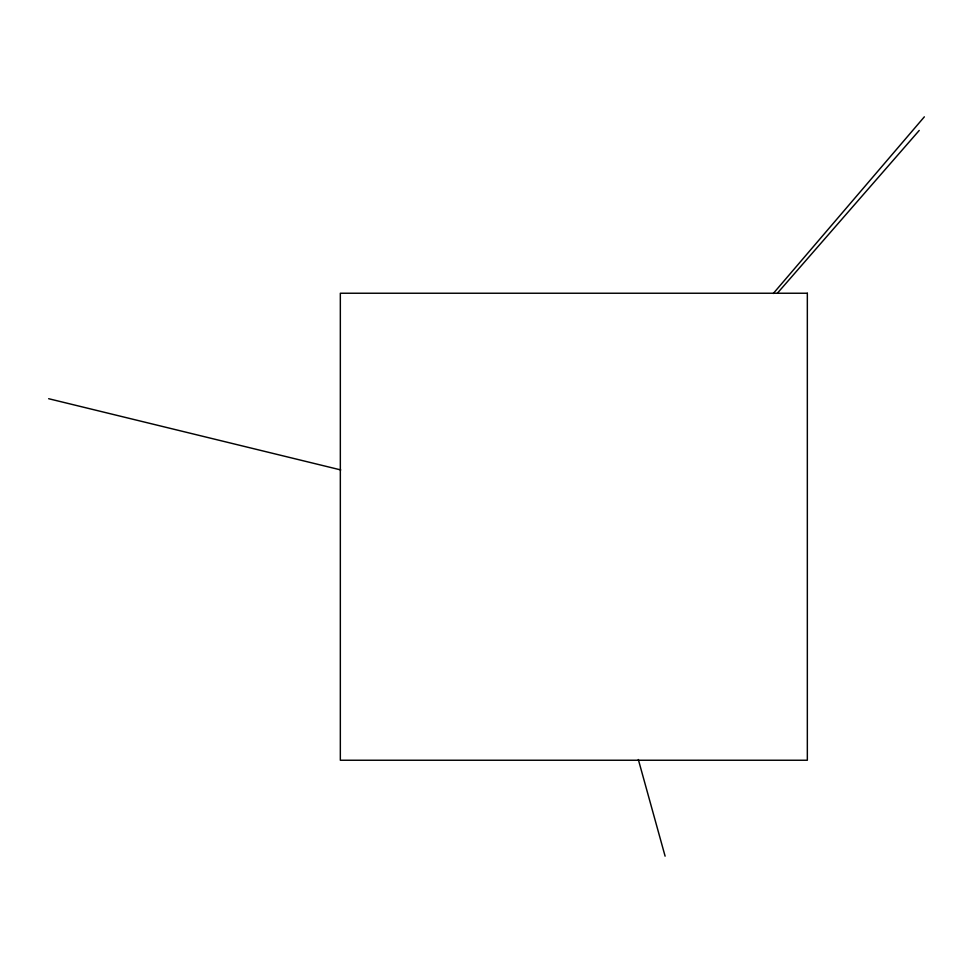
<?xml version="1.0" encoding="UTF-8"?>
<svg xmlns="http://www.w3.org/2000/svg" width="973" height="973" viewBox="0 0 973 973"><rect width="100%" height="100%" fill="white"/><g stroke="black" fill="none" stroke-linecap="round" stroke-linejoin="round"><path stroke-width="1.46" d="M773.28 293.493L924.35 116.833M777.476 293.092L919.23 130.443M48.65 398.711L340.745 469.923M638.337 759.536L665.106 856.167M807.335 293.238L340.331 293.238L340.331 760.241L807.335 760.241L807.335 293.238"/></g></svg>
